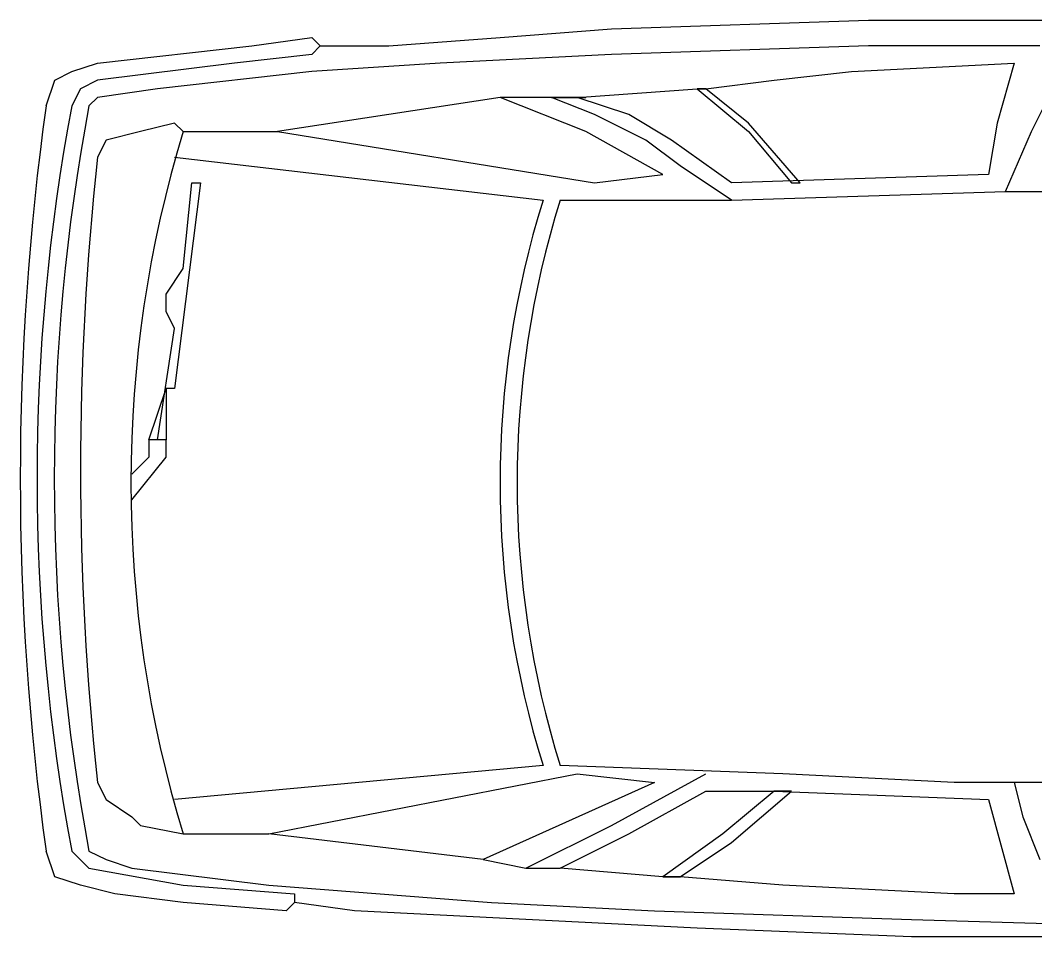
# Model space of a CAD drawing. Header units: millimetres. Extents: x -21385 to 341565, y -192336 to 174804.
# Drawn here: x -8444 to -6481, y -8766 to -6993 of the extents above; entities that cross this region are included whole.
import ezdxf

# ---------------------------------------------------------------- set-up
doc = ezdxf.new("R2010")
doc.units = ezdxf.units.MM

# ---------------------------------------------------------------- blocks, each defined once
blk = doc.blocks.new('car15')
at = {"color": 0, "linetype": 'ByBlock', "lineweight": -2}
for p, q in [((578.7, 2881), (578.7, 2218.2)), ((877, 2881), (877, 2135.4)), ((-564.6, 2317.6), (-564.6, 2864.4)), ((843.8, 2135.4), (860.4, 2715.3)), ((-896, 2052.5), (-896, 2499.9)), ((-680.6, 2367.3), (-780, 2417.1)), ((-846.3, 2383.9), (-846.3, 2052.5)), ((645, 2350.8), (727.9, 2383.9)), ((-564.6, 2317.6), (-680.6, 2367.3)), ((578.7, 2334.2), (645, 2350.8)), ((-796.6, 2019.4), (-813.2, 2334.2)), ((-813.2, 2334.2), (-697.2, 2301.1)), ((-548, 1787.4), (-564.6, 2317.6)), ((611.9, 2284.5), (794.1, 2334.2)), ((794.1, 2334.2), (794.1, 2218.2)), ((-697.2, 2301.1), (-597.7, 2284.5)), ((-597.7, 2284.5), (-581.2, 1787.4)), ((595.3, 1870.2), (611.9, 2284.5)), ((578.7, 2218.2), (562.2, 1886.8)), ((794.1, 2218.2), (777.6, 1886.8)), ((827.3, 1638.3), (843.8, 2135.4)), ((877, 2135.4), (860.4, 1721.1)), ((-879.4, 1555.4), (-896, 2052.5)), ((-846.3, 2052.5), (-829.7, 1555.4)), ((-780, 1870.2), (-796.6, 2019.4)), ((-581.2, 1920), (-697.2, 1820.5)), ((-581.2, 1903.4), (-581.2, 1920)), ((-680.6, 1820.5), (-581.2, 1903.4)), ((562.2, 1886.8), (545.6, 1456)), ((595.3, 1903.4), (595.3, 1870.2)), ((694.7, 1787.4), (595.3, 1903.4)), ((777.6, 1886.8), (761, 1688)), ((-763.4, 1737.7), (-780, 1870.2)), ((595.3, 1870.2), (678.1, 1770.8)), ((595.3, 1737.7), (595.3, 1870.2)), ((-697.2, 1820.5), (-763.4, 1737.7)), ((-763.4, 1721.1), (-680.6, 1820.5)), ((-581.2, 1787.4), (-664, 1671.4)), ((-548, 1787.4), (-614.3, 1688)), ((-548, 1456), (-548, 1787.4)), ((761, 1688), (694.7, 1787.4)), ((678.1, 1770.8), (761, 1654.8)), ((-763.4, 1721.1), (-763.4, 1737.7)), ((-763.4, 1737.7), (-763.4, 1721.1)), ((661.6, 1555.4), (562.2, 1737.7)), ((678.1, 1588.6), (595.3, 1737.7)), ((-746.9, 1489.1), (-763.4, 1721.1)), ((860.4, 1721.1), (843.8, 1389.7)), ((-664, 1671.4), (-713.7, 1588.6)), ((-614.3, 1688), (-664, 1621.7)), ((761, 1688), (761, 1654.8)), ((761, 1654.8), (761, 1688)), ((-597.7, 1654.8), (-680.6, 1505.7)), ((-581.2, 1522.3), (-597.7, 1654.8)), ((761, 1654.8), (744.4, 1456)), ((562.2, 1489.1), (578.7, 1638.3)), ((578.7, 1638.3), (727.9, 1306.9)), ((810.7, 1323.4), (827.3, 1638.3)), ((-664, 1621.7), (-713.7, 1522.3)), ((-713.7, 1588.6), (-746.9, 1489.1)), ((744.4, 1456), (678.1, 1588.6)), ((-862.9, 1340), (-879.4, 1555.4)), ((-829.7, 1555.4), (-813.2, 1224)), ((744.4, 1389.7), (661.6, 1555.4)), ((-713.7, 1522.3), (-746.9, 1439.4)), ((-680.6, 909.2), (-581.2, 1522.3)), ((-746.9, 1505.7), (-746.9, 1340)), ((-746.9, 1439.4), (-746.9, 1505.7)), ((-680.6, 1505.7), (-746.9, 1340)), ((678.1, 892.6), (562.2, 1489.1)), ((744.4, 1389.7), (744.4, 1456)), ((-630.9, 710.3), (-548, 1422.9)), ((545.6, 1422.9), (611.9, 710.3)), ((727.9, 1306.9), (744.4, 1389.7)), ((843.8, 1389.7), (827.3, 1058.3)), ((-846.3, 1124.6), (-862.9, 1340)), ((-746.9, 1340), (-680.6, 909.2)), ((777.6, 892.6), (810.7, 1323.4)), ((727.9, 1306.9), (678.1, 892.6)), ((-813.2, 1224), (-796.6, 975.5)), ((-846.3, 992), (-846.3, 1124.6)), ((827.3, 1058.3), (810.7, 942.3)), ((-862.9, 975.5), (-846.3, 992)), ((-846.3, 992), (-829.7, 975.5)), ((-846.3, 859.5), (-862.9, 975.5)), ((-829.7, 975.5), (-813.2, 826.3)), ((-796.6, 975.5), (-763.4, 677.2)), ((777.6, 726.9), (794.1, 942.3)), ((794.1, 942.3), (810.7, 942.3)), ((810.7, 942.3), (827.3, 925.8)), ((827.3, 925.8), (810.7, 726.9)), ((-680.6, 726.9), (-680.6, 909.2)), ((678.1, 726.9), (678.1, 892.6)), ((744.4, 627.5), (777.6, 892.6)), ((-813.2, 561.2), (-846.3, 859.5)), ((-813.2, 826.3), (-780, 561.2)), ((-581.2, 760.1), (-183.5, 710.3)), ((-581.2, 743.5), (-581.2, 760.1)), ((-680.6, 726.9), (-697.2, 710.3)), ((-415.5, 726.9), (-581.2, 743.5)), ((-365.8, 693.8), (-415.5, 726.9)), ((661.6, 644.1), (678.1, 726.9)), ((744.4, 544.6), (777.6, 726.9)), ((810.7, 726.9), (794.1, 594.4)), ((-697.2, 710.3), (-680.6, 644.1)), ((-299.5, 710.3), (-332.6, 693.8)), ((-84.1, 677.2), (-299.5, 710.3)), ((-183.5, 710.3), (-183.5, 693.8)), ((-332.6, 693.8), (-365.8, 693.8)), ((-84.1, 660.6), (-183.5, 693.8)), ((-183.5, 693.8), (-84.1, 693.8)), ((-84.1, 693.8), (-84.1, 660.6)), ((-84.1, 693.8), (-84.1, 660.6)), ((-50.9, 693.8), (-84.1, 693.8)), ((31.9, 627.5), (-50.9, 693.8)), ((-763.4, 677.2), (-746.9, 561.2)), ((-84.1, 660.6), (-50.9, 660.6)), ((-50.9, 660.6), (-17.8, 627.5)), ((-680.6, 644.1), (-664, 577.8)), ((645, 627.5), (661.6, 644.1)), ((611.9, 577.8), (645, 627.5)), ((727.9, 577.8), (744.4, 627.5)), ((794.1, 594.4), (777.6, 528.1)), ((-664, 577.8), (-630.9, 561.2)), ((578.7, 561.2), (611.9, 577.8)), ((711.3, 544.6), (727.9, 577.8)), ((-796.6, 511.5), (-813.2, 561.2)), ((-780, 561.2), (-763.4, 528.1)), ((-746.9, 561.2), (-730.3, 544.6)), ((711.3, 511.5), (744.4, 544.6)), ((-780, 478.4), (-796.6, 511.5)), ((-763.4, 528.1), (-730.3, 511.5)), ((777.6, 528.1), (761, 478.4)), ((-730.3, 461.8), (-780, 478.4)), ((761, 478.4), (711.3, 461.8))]:
    blk.add_line(p, q, dxfattribs=at)
for centre, radius, start, end in [((-1.2, 3212.4), 1839.6, 252.7076, 287.2924), ((-1.2, 3179.3), 1839.6, 252.7076, 287.2924), ((-1.2, 2959.1), 2333.3, 253.0725, 286.9275), ((-26.1, 6138.8), 5610.3, 263.8113, 276.1887), ((-9.5, 4378), 3900.5, 259.3508, 280.6492), ((-9.5, 4344.8), 3900.5, 259.3508, 280.6492), ((-9.5, 5638.4), 5226.6, 262.0731, 277.9269)]:
    blk.add_arc(centre, radius, start, end, dxfattribs=at)

msp = doc.modelspace()

# ---------------------------------------------------------------- block references
at = {"rotation": 270}
msp.add_blockref('car15', (-8856.2, -7888.8), dxfattribs=at)

doc.saveas('drawing.dxf')
